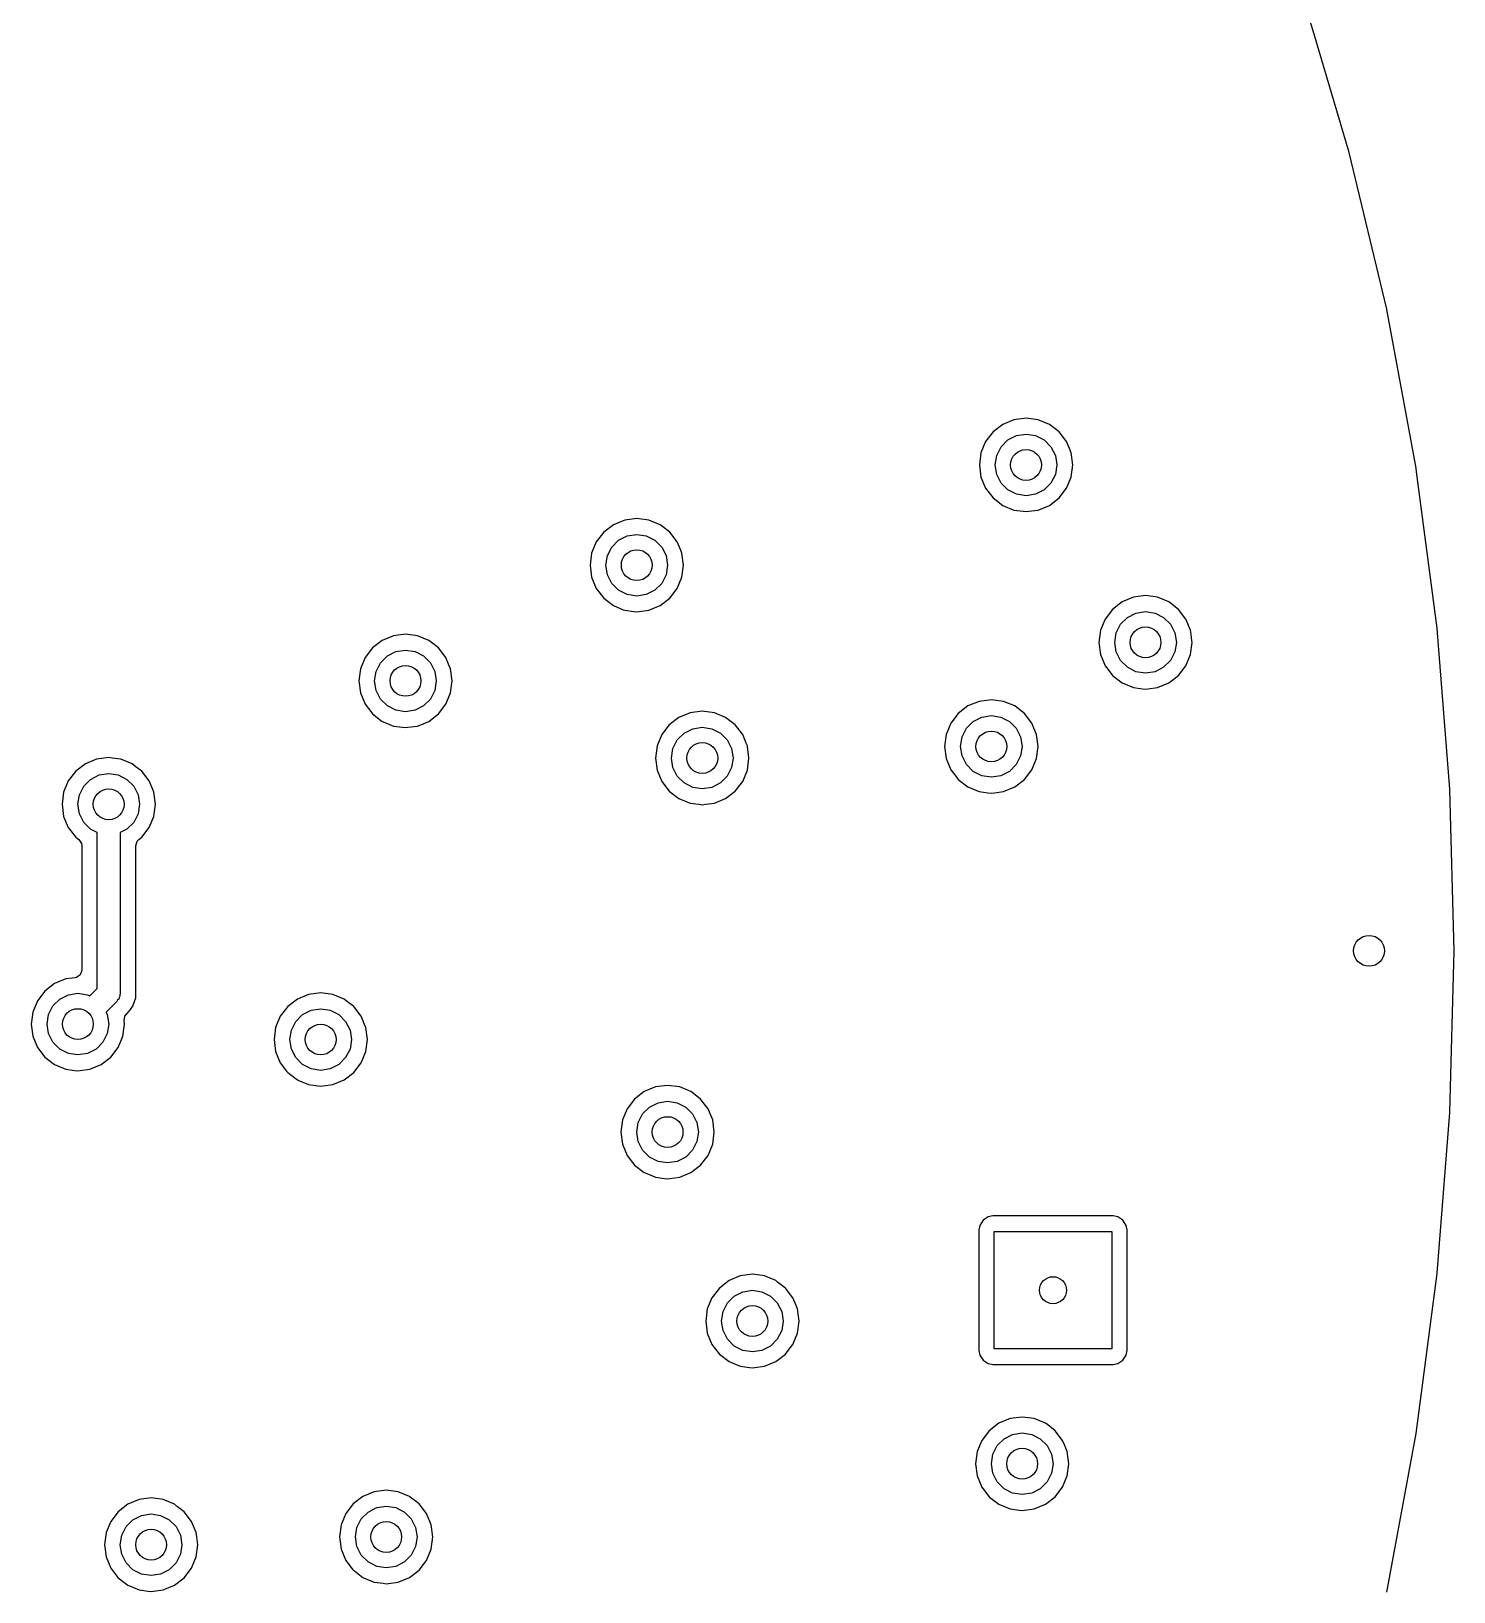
# Model space of a CAD drawing. Extents: x -1.57 to 1.57, y -1.57 to 1.57.
# Drawn here: x 0.848 to 1.575, y -0.327 to 0.469 of the extents above; entities that cross this region are included whole.
import ezdxf

# ---------------------------------------------------------------- set-up
doc = ezdxf.new("R2010")
doc.units = 0
doc.header["$MEASUREMENT"] = 0
doc.layers.add('BLACK', color=7, linetype='CONTINUOUS')

msp = doc.modelspace()

# ---------------------------------------------------------------- linework, layer by layer
at = {"layer": 'BLACK', "linetype": 'CONTINUOUS'}
for p, q in [((1.49772, 0.48659), (1.50305, 0.46862)), ((1.50305, 0.46862), (1.52111, 0.40763)), ((1.52111, 0.40763), (1.52113, 0.40753)), ((1.52113, 0.40753), (1.54036, 0.32747)), ((1.54036, 0.32747), (1.54038, 0.32737)), ((1.54038, 0.32737), (1.55179, 0.26578)), ((1.35013, 0.27107), (1.34438, 0.26868)), ((1.3563, 0.27188), (1.35013, 0.27107)), ((1.35013, 0.27107), (1.35013, 0.27107)), ((1.36247, 0.27107), (1.3563, 0.27188)), ((1.3563, 0.27188), (1.3563, 0.27188)), ((1.36822, 0.26868), (1.36247, 0.27107)), ((1.36247, 0.27107), (1.36247, 0.27107)), ((1.33944, 0.26489), (1.33565, 0.25995)), ((1.34438, 0.26868), (1.33944, 0.26489)), ((1.33944, 0.26489), (1.33944, 0.26489)), ((1.34438, 0.26868), (1.34438, 0.26868)), ((1.34704, 0.26077), (1.35143, 0.26301)), ((1.35143, 0.26301), (1.3563, 0.26378)), ((1.3563, 0.26378), (1.36117, 0.26301)), ((1.36117, 0.26301), (1.36556, 0.26077)), ((1.37316, 0.26489), (1.36822, 0.26868)), ((1.37695, 0.25995), (1.37316, 0.26489)), ((1.37316, 0.26489), (1.37316, 0.26489)), ((1.37316, 0.26489), (1.37316, 0.26489)), ((1.37316, 0.26489), (1.37316, 0.26489)), ((1.37316, 0.26489), (1.37316, 0.26489)), ((1.55179, 0.26578), (1.55504, 0.24824)), ((1.33565, 0.25995), (1.33327, 0.2542)), ((1.33565, 0.25995), (1.33565, 0.25995)), ((1.34132, 0.2529), (1.34356, 0.25729)), ((1.34356, 0.25729), (1.34704, 0.26077)), ((1.36556, 0.26077), (1.36904, 0.25729)), ((1.36904, 0.25729), (1.37128, 0.2529)), ((1.37842, 0.25642), (1.37695, 0.25995)), ((1.37695, 0.25995), (1.37695, 0.25995)), ((1.37933, 0.2542), (1.37842, 0.25642)), ((1.33327, 0.2542), (1.33245, 0.24803)), ((1.33245, 0.24803), (1.33245, 0.24803)), ((1.33245, 0.24803), (1.33327, 0.24186)), ((1.33327, 0.2542), (1.33327, 0.2542)), ((1.34055, 0.24803), (1.34132, 0.2529)), ((1.34132, 0.24316), (1.34055, 0.24803)), ((1.37128, 0.2529), (1.37205, 0.24803)), ((1.37205, 0.24803), (1.37128, 0.24316)), ((1.38014, 0.24803), (1.37933, 0.2542)), ((1.37933, 0.24186), (1.38014, 0.24803)), ((1.55504, 0.24824), (1.55538, 0.2464)), ((1.33327, 0.24186), (1.33327, 0.24186)), ((1.33327, 0.24186), (1.33565, 0.23611)), ((1.34356, 0.23877), (1.34132, 0.24316)), ((1.37128, 0.24316), (1.36904, 0.23877)), ((1.37695, 0.23611), (1.37933, 0.24186)), ((1.55538, 0.2464), (1.5554, 0.2463)), ((1.5554, 0.2463), (1.55564, 0.24446)), ((1.55564, 0.24446), (1.56615, 0.16466)), ((1.33565, 0.23611), (1.33565, 0.23611)), ((1.33565, 0.23611), (1.33748, 0.23372)), ((1.33748, 0.23372), (1.33944, 0.23117)), ((1.33944, 0.23117), (1.34438, 0.22738)), ((1.34704, 0.23529), (1.34356, 0.23877)), ((1.35143, 0.23305), (1.34704, 0.23529)), ((1.3563, 0.23228), (1.35143, 0.23305)), ((1.36117, 0.23305), (1.3563, 0.23228)), ((1.36556, 0.23529), (1.36117, 0.23305)), ((1.36904, 0.23877), (1.36556, 0.23529)), ((1.36822, 0.22738), (1.37316, 0.23117)), ((1.37316, 0.23117), (1.37695, 0.23611)), ((1.34438, 0.22738), (1.35013, 0.225)), ((1.35013, 0.225), (1.35476, 0.22439)), ((1.35476, 0.22439), (1.3563, 0.22419)), ((1.3563, 0.22419), (1.35753, 0.22435)), ((1.3563, 0.22419), (1.3563, 0.22419)), ((1.3563, 0.22419), (1.3563, 0.22419)), ((1.35753, 0.22435), (1.36247, 0.225)), ((1.36247, 0.225), (1.36822, 0.22738)), ((1.14556, 0.2175), (1.14062, 0.21371)), ((1.15131, 0.21988), (1.14556, 0.2175)), ((1.14556, 0.2175), (1.14556, 0.2175)), ((1.15748, 0.2207), (1.15131, 0.21988)), ((1.15131, 0.21988), (1.15131, 0.21988)), ((1.16365, 0.21988), (1.15748, 0.2207)), ((1.15748, 0.2207), (1.15748, 0.2207)), ((1.1694, 0.2175), (1.16365, 0.21988)), ((1.16365, 0.21988), (1.16365, 0.21988)), ((1.17081, 0.21642), (1.1694, 0.2175)), ((1.1694, 0.2175), (1.1694, 0.2175)), ((1.1694, 0.2175), (1.1694, 0.2175)), ((1.17434, 0.21371), (1.17081, 0.21642)), ((1.13683, 0.20877), (1.13445, 0.20302)), ((1.14062, 0.21371), (1.13683, 0.20877)), ((1.13683, 0.20877), (1.13683, 0.20877)), ((1.14062, 0.21371), (1.14062, 0.21371)), ((1.14474, 0.20611), (1.14822, 0.20959)), ((1.14822, 0.20959), (1.15261, 0.21183)), ((1.15261, 0.21183), (1.15748, 0.2126)), ((1.15748, 0.2126), (1.16235, 0.21183)), ((1.16235, 0.21183), (1.16674, 0.20959)), ((1.16674, 0.20959), (1.17022, 0.20611)), ((1.17813, 0.20877), (1.17434, 0.21371)), ((1.17434, 0.21371), (1.17434, 0.21371)), ((1.17434, 0.21371), (1.17434, 0.21371)), ((1.17434, 0.21371), (1.17434, 0.21371)), ((1.17434, 0.21371), (1.17434, 0.21371)), ((1.17976, 0.20484), (1.17813, 0.20877)), ((1.17813, 0.20877), (1.17813, 0.20877)), ((1.13445, 0.20302), (1.13363, 0.19685)), ((1.13445, 0.20302), (1.13445, 0.20302)), ((1.14173, 0.19685), (1.1425, 0.20172)), ((1.1425, 0.20172), (1.14474, 0.20611)), ((1.17022, 0.20611), (1.17246, 0.20172)), ((1.17246, 0.20172), (1.17323, 0.19685)), ((1.18051, 0.20302), (1.17976, 0.20484)), ((1.18133, 0.19685), (1.18051, 0.20302)), ((1.13363, 0.19685), (1.13363, 0.19685)), ((1.13363, 0.19685), (1.13445, 0.19068)), ((1.1425, 0.19198), (1.14173, 0.19685)), ((1.14474, 0.18759), (1.1425, 0.19198)), ((1.17246, 0.19198), (1.17022, 0.18759)), ((1.17323, 0.19685), (1.17246, 0.19198)), ((1.18051, 0.19068), (1.18133, 0.19685)), ((1.13445, 0.19068), (1.13445, 0.19068)), ((1.13445, 0.19068), (1.13683, 0.18493)), ((1.13683, 0.18493), (1.13683, 0.18493)), ((1.13683, 0.18493), (1.14062, 0.17999)), ((1.14822, 0.18411), (1.14474, 0.18759)), ((1.15261, 0.18187), (1.14822, 0.18411)), ((1.16674, 0.18411), (1.16235, 0.18187)), ((1.17022, 0.18759), (1.16674, 0.18411)), ((1.17434, 0.17999), (1.17813, 0.18493)), ((1.17813, 0.18493), (1.18051, 0.19068)), ((1.14062, 0.17999), (1.14062, 0.17999)), ((1.14062, 0.17999), (1.14556, 0.1762)), ((1.14556, 0.1762), (1.14556, 0.1762)), ((1.14556, 0.1762), (1.14556, 0.1762)), ((1.14556, 0.1762), (1.15055, 0.17413)), ((1.15748, 0.1811), (1.15261, 0.18187)), ((1.16235, 0.18187), (1.15748, 0.1811)), ((1.16365, 0.17382), (1.1694, 0.1762)), ((1.1694, 0.1762), (1.17434, 0.17999)), ((1.4054, 0.17811), (1.40046, 0.17432)), ((1.41115, 0.18049), (1.4054, 0.17811)), ((1.4054, 0.17811), (1.4054, 0.17811)), ((1.41732, 0.18131), (1.41115, 0.18049)), ((1.41115, 0.18049), (1.41115, 0.18049)), ((1.42349, 0.18049), (1.41732, 0.18131)), ((1.41732, 0.18131), (1.41732, 0.18131)), ((1.42925, 0.17811), (1.42349, 0.18049)), ((1.42349, 0.18049), (1.42349, 0.18049)), ((1.43418, 0.17432), (1.42925, 0.17811)), ((1.15055, 0.17413), (1.15131, 0.17382)), ((1.15131, 0.17382), (1.15594, 0.17321)), ((1.15594, 0.17321), (1.15748, 0.173)), ((1.15748, 0.173), (1.15871, 0.17317)), ((1.15748, 0.173), (1.15748, 0.173)), ((1.15748, 0.173), (1.15748, 0.173)), ((1.15871, 0.17317), (1.16365, 0.17382)), ((1.39667, 0.16938), (1.39429, 0.16363)), ((1.40046, 0.17432), (1.39667, 0.16938)), ((1.39667, 0.16938), (1.39667, 0.16938)), ((1.40046, 0.17432), (1.40046, 0.17432)), ((1.40458, 0.16672), (1.40807, 0.1702)), ((1.40807, 0.1702), (1.41246, 0.17244)), ((1.41246, 0.17244), (1.41732, 0.17321)), ((1.41732, 0.17321), (1.42219, 0.17244)), ((1.42219, 0.17244), (1.42658, 0.1702)), ((1.42658, 0.1702), (1.43006, 0.16672)), ((1.43797, 0.16938), (1.43418, 0.17432)), ((1.43418, 0.17432), (1.43418, 0.17432)), ((1.43418, 0.17432), (1.43418, 0.17432)), ((1.43418, 0.17432), (1.43418, 0.17432)), ((1.43418, 0.17432), (1.43418, 0.17432)), ((1.44036, 0.16363), (1.43797, 0.16938)), ((1.43797, 0.16938), (1.43797, 0.16938)), ((1.0332, 0.16083), (1.02745, 0.15845)), ((1.03937, 0.16164), (1.0332, 0.16083)), ((1.0332, 0.16083), (1.0332, 0.16083)), ((1.04554, 0.16083), (1.03937, 0.16164)), ((1.03937, 0.16164), (1.03937, 0.16164)), ((1.05129, 0.15845), (1.04554, 0.16083)), ((1.04554, 0.16083), (1.04554, 0.16083)), ((1.39429, 0.16363), (1.39348, 0.15746)), ((1.39429, 0.16363), (1.39429, 0.16363)), ((1.40157, 0.15746), (1.40235, 0.16233)), ((1.40235, 0.16233), (1.40458, 0.16672)), ((1.43006, 0.16672), (1.4323, 0.16233)), ((1.4323, 0.16233), (1.43307, 0.15746)), ((1.44062, 0.16164), (1.44036, 0.16363)), ((1.44036, 0.16363), (1.44036, 0.16363)), ((1.44105, 0.15832), (1.44062, 0.16164)), ((1.56615, 0.16466), (1.56616, 0.16456)), ((1.56616, 0.16456), (1.57262, 0.08247)), ((1.02251, 0.15466), (1.01872, 0.14972)), ((1.02745, 0.15845), (1.02251, 0.15466)), ((1.02251, 0.15466), (1.02251, 0.15466)), ((1.02745, 0.15845), (1.02745, 0.15845)), ((1.03011, 0.15054), (1.0345, 0.15277)), ((1.0345, 0.15277), (1.03937, 0.15354)), ((1.03937, 0.15354), (1.04424, 0.15277)), ((1.04424, 0.15277), (1.04863, 0.15054)), ((1.05258, 0.15746), (1.05129, 0.15845)), ((1.05129, 0.15845), (1.05129, 0.15845)), ((1.05129, 0.15845), (1.05129, 0.15845)), ((1.05623, 0.15466), (1.05258, 0.15746)), ((1.05258, 0.15746), (1.05258, 0.15746)), ((1.06002, 0.14972), (1.05623, 0.15466)), ((1.05623, 0.15466), (1.05623, 0.15466)), ((1.05623, 0.15466), (1.05623, 0.15466)), ((1.05623, 0.15466), (1.05623, 0.15466)), ((1.05623, 0.15466), (1.05623, 0.15466)), ((1.39348, 0.15746), (1.39348, 0.15746)), ((1.39348, 0.15746), (1.39429, 0.15129)), ((1.40235, 0.15259), (1.40157, 0.15746)), ((1.40458, 0.1482), (1.40235, 0.15259)), ((1.4323, 0.15259), (1.43006, 0.1482)), ((1.43307, 0.15746), (1.4323, 0.15259)), ((1.44036, 0.15129), (1.44117, 0.15746)), ((1.44117, 0.15746), (1.44105, 0.15832)), ((1.01634, 0.14397), (1.01552, 0.1378)), ((1.01872, 0.14972), (1.01634, 0.14397)), ((1.01634, 0.14397), (1.01634, 0.14397)), ((1.01872, 0.14972), (1.01872, 0.14972)), ((1.02439, 0.14266), (1.02663, 0.14705)), ((1.02663, 0.14705), (1.03011, 0.15054)), ((1.04863, 0.15054), (1.05211, 0.14705)), ((1.05211, 0.14705), (1.05435, 0.14266)), ((1.06175, 0.14554), (1.06002, 0.14972)), ((1.06002, 0.14972), (1.06002, 0.14972)), ((1.0624, 0.14397), (1.06175, 0.14554)), ((1.06322, 0.1378), (1.0624, 0.14397)), ((1.39429, 0.15129), (1.39429, 0.15129)), ((1.39429, 0.15129), (1.39667, 0.14554)), ((1.39667, 0.14554), (1.39667, 0.14554)), ((1.39667, 0.14554), (1.39803, 0.14376)), ((1.39803, 0.14376), (1.40046, 0.1406)), ((1.40807, 0.14472), (1.40458, 0.1482)), ((1.41246, 0.14248), (1.40807, 0.14472)), ((1.42658, 0.14472), (1.42219, 0.14248)), ((1.43006, 0.1482), (1.42658, 0.14472)), ((1.43418, 0.1406), (1.43797, 0.14554)), ((1.43797, 0.14554), (1.44036, 0.15129)), ((1.01552, 0.1378), (1.01552, 0.1378)), ((1.01552, 0.1378), (1.01634, 0.13162)), ((1.02362, 0.1378), (1.02439, 0.14266)), ((1.02439, 0.13293), (1.02362, 0.1378)), ((1.05435, 0.14266), (1.05512, 0.1378)), ((1.05512, 0.1378), (1.05435, 0.13293)), ((1.0624, 0.13162), (1.06322, 0.1378)), ((1.40046, 0.1406), (1.4054, 0.13681)), ((1.4054, 0.13681), (1.4054, 0.13681)), ((1.4054, 0.13681), (1.4054, 0.13681)), ((1.4054, 0.13681), (1.40919, 0.13524)), ((1.41732, 0.14171), (1.41246, 0.14248)), ((1.42219, 0.14248), (1.41732, 0.14171)), ((1.42349, 0.13443), (1.42925, 0.13681)), ((1.42925, 0.13681), (1.43418, 0.1406)), ((1.01634, 0.13162), (1.01634, 0.13162)), ((1.01634, 0.13162), (1.01872, 0.12587)), ((1.02663, 0.12854), (1.02439, 0.13293)), ((1.03011, 0.12505), (1.02663, 0.12854)), ((1.05211, 0.12854), (1.04863, 0.12505)), ((1.05435, 0.13293), (1.05211, 0.12854)), ((1.06002, 0.12587), (1.0624, 0.13162)), ((1.33858, 0.12818), (1.33241, 0.12736)), ((1.34475, 0.12736), (1.33858, 0.12818)), ((1.33858, 0.12818), (1.33858, 0.12818)), ((1.40919, 0.13524), (1.41115, 0.13443)), ((1.41115, 0.13443), (1.41578, 0.13382)), ((1.41578, 0.13382), (1.41732, 0.13362)), ((1.41732, 0.13362), (1.41856, 0.13378)), ((1.41732, 0.13362), (1.41732, 0.13362)), ((1.41732, 0.13362), (1.41732, 0.13362)), ((1.41856, 0.13378), (1.42349, 0.13443)), ((1.01872, 0.12587), (1.01872, 0.12587)), ((1.01872, 0.12587), (1.02211, 0.12146)), ((1.02211, 0.12146), (1.02251, 0.12093)), ((1.02251, 0.12093), (1.02745, 0.11714)), ((1.0345, 0.12282), (1.03011, 0.12505)), ((1.03937, 0.12205), (1.0345, 0.12282)), ((1.04424, 0.12282), (1.03937, 0.12205)), ((1.04863, 0.12505), (1.04424, 0.12282)), ((1.05129, 0.11714), (1.05623, 0.12093)), ((1.05623, 0.12093), (1.06002, 0.12587)), ((1.18477, 0.12146), (1.17902, 0.11908)), ((1.19094, 0.12227), (1.18477, 0.12146)), ((1.18477, 0.12146), (1.18477, 0.12146)), ((1.19712, 0.12146), (1.19094, 0.12227)), ((1.19094, 0.12227), (1.19094, 0.12227)), ((1.20287, 0.11908), (1.19712, 0.12146)), ((1.19712, 0.12146), (1.19712, 0.12146)), ((1.32172, 0.12119), (1.31793, 0.11625)), ((1.32666, 0.12498), (1.32172, 0.12119)), ((1.32172, 0.12119), (1.32172, 0.12119)), ((1.33241, 0.12736), (1.32666, 0.12498)), ((1.32666, 0.12498), (1.32666, 0.12498)), ((1.33241, 0.12736), (1.33241, 0.12736)), ((1.33372, 0.11931), (1.33858, 0.12008)), ((1.33858, 0.12008), (1.34345, 0.11931)), ((1.35051, 0.12498), (1.34475, 0.12736)), ((1.34475, 0.12736), (1.34475, 0.12736)), ((1.35162, 0.12413), (1.35051, 0.12498)), ((1.35051, 0.12498), (1.35051, 0.12498)), ((1.35051, 0.12498), (1.35051, 0.12498)), ((1.35544, 0.12119), (1.35162, 0.12413)), ((1.35923, 0.11625), (1.35544, 0.12119)), ((1.35544, 0.12119), (1.35544, 0.12119)), ((1.35544, 0.12119), (1.35544, 0.12119)), ((1.35544, 0.12119), (1.35544, 0.12119)), ((1.35544, 0.12119), (1.35544, 0.12119)), ((1.02745, 0.11714), (1.02745, 0.11714)), ((1.02745, 0.11714), (1.02745, 0.11714)), ((1.02745, 0.11714), (1.0296, 0.11625)), ((1.0296, 0.11625), (1.0332, 0.11476)), ((1.0332, 0.11476), (1.03783, 0.11415)), ((1.03783, 0.11415), (1.03937, 0.11395)), ((1.03937, 0.11395), (1.0406, 0.11411)), ((1.03937, 0.11395), (1.03937, 0.11395)), ((1.03937, 0.11395), (1.03937, 0.11395)), ((1.0406, 0.11411), (1.04554, 0.11476)), ((1.04554, 0.11476), (1.05129, 0.11714)), ((1.17408, 0.11529), (1.17029, 0.11035)), ((1.17902, 0.11908), (1.17408, 0.11529)), ((1.17408, 0.11529), (1.17408, 0.11529)), ((1.17902, 0.11908), (1.17902, 0.11908)), ((1.18169, 0.11117), (1.18608, 0.1134)), ((1.18608, 0.1134), (1.19094, 0.11417)), ((1.19094, 0.11417), (1.19581, 0.1134)), ((1.19581, 0.1134), (1.2002, 0.11117)), ((1.205, 0.11744), (1.20287, 0.11908)), ((1.20287, 0.11908), (1.20287, 0.11908)), ((1.20287, 0.11908), (1.20287, 0.11908)), ((1.20781, 0.11529), (1.205, 0.11744)), ((1.2116, 0.11035), (1.20781, 0.11529)), ((1.20781, 0.11529), (1.20781, 0.11529)), ((1.20781, 0.11529), (1.20781, 0.11529)), ((1.20781, 0.11529), (1.20781, 0.11529)), ((1.20781, 0.11529), (1.20781, 0.11529)), ((1.31793, 0.11625), (1.31555, 0.1105)), ((1.31793, 0.11625), (1.31793, 0.11625)), ((1.32361, 0.1092), (1.32584, 0.11359)), ((1.32584, 0.11359), (1.32933, 0.11707)), ((1.32933, 0.11707), (1.33372, 0.11931)), ((1.34345, 0.11931), (1.34784, 0.11707)), ((1.34784, 0.11707), (1.35132, 0.11359)), ((1.35132, 0.11359), (1.35356, 0.1092)), ((1.3603, 0.11369), (1.35923, 0.11625)), ((1.35923, 0.11625), (1.35923, 0.11625)), ((1.36162, 0.1105), (1.3603, 0.11369)), ((1.16791, 0.1046), (1.1671, 0.09843)), ((1.17029, 0.11035), (1.16791, 0.1046)), ((1.16791, 0.1046), (1.16791, 0.1046)), ((1.17029, 0.11035), (1.17029, 0.11035)), ((1.17597, 0.10329), (1.1782, 0.10768)), ((1.1782, 0.10768), (1.18169, 0.11117)), ((1.2002, 0.11117), (1.20369, 0.10768)), ((1.20369, 0.10768), (1.20592, 0.10329)), ((1.21338, 0.10603), (1.2116, 0.11035)), ((1.2116, 0.11035), (1.2116, 0.11035)), ((1.21398, 0.1046), (1.21338, 0.10603)), ((1.21401, 0.10433), (1.21398, 0.1046)), ((1.21479, 0.09843), (1.21401, 0.10433)), ((1.31555, 0.1105), (1.31474, 0.10433)), ((1.31474, 0.10433), (1.31474, 0.10433)), ((1.31474, 0.10433), (1.31555, 0.09816)), ((1.31555, 0.1105), (1.31555, 0.1105)), ((1.32283, 0.10433), (1.32361, 0.1092)), ((1.32361, 0.09946), (1.32283, 0.10433)), ((1.35356, 0.1092), (1.35433, 0.10433)), ((1.35433, 0.10433), (1.35356, 0.09946)), ((1.36243, 0.10433), (1.36162, 0.1105)), ((1.36162, 0.09816), (1.36243, 0.10433)), ((0.88162, 0.09784), (0.87587, 0.09545)), ((0.8878, 0.09865), (0.88162, 0.09784)), ((0.88162, 0.09784), (0.88162, 0.09784)), ((0.8895, 0.09843), (0.8878, 0.09865)), ((0.8878, 0.09865), (0.8878, 0.09865)), ((0.89397, 0.09784), (0.8895, 0.09843)), ((0.89972, 0.09545), (0.89397, 0.09784)), ((0.89397, 0.09784), (0.89397, 0.09784)), ((1.1671, 0.09843), (1.1671, 0.09843)), ((1.1671, 0.09843), (1.16791, 0.09225)), ((1.1752, 0.09843), (1.17597, 0.10329)), ((1.17597, 0.09356), (1.1752, 0.09843)), ((1.20592, 0.10329), (1.20669, 0.09843)), ((1.20669, 0.09843), (1.20592, 0.09356)), ((1.21398, 0.09225), (1.21479, 0.09843)), ((1.31555, 0.09816), (1.31555, 0.09816)), ((1.31555, 0.09816), (1.31793, 0.09241)), ((1.32584, 0.09507), (1.32361, 0.09946)), ((1.35356, 0.09946), (1.35132, 0.09507)), ((1.35923, 0.09241), (1.36162, 0.09816)), ((0.87093, 0.09166), (0.86714, 0.08673)), ((0.87587, 0.09545), (0.87093, 0.09166)), ((0.87093, 0.09166), (0.87093, 0.09166)), ((0.87587, 0.09545), (0.87587, 0.09545)), ((0.87854, 0.08754), (0.88293, 0.08978)), ((0.88293, 0.08978), (0.8878, 0.09055)), ((0.8878, 0.09055), (0.89266, 0.08978)), ((0.89266, 0.08978), (0.89705, 0.08754)), ((0.90185, 0.09381), (0.89972, 0.09545)), ((0.89972, 0.09545), (0.89972, 0.09545)), ((0.89972, 0.09545), (0.89972, 0.09545)), ((0.90466, 0.09166), (0.90185, 0.09381)), ((0.90845, 0.08673), (0.90466, 0.09166)), ((0.90466, 0.09166), (0.90466, 0.09166)), ((0.90466, 0.09166), (0.90466, 0.09166)), ((0.90466, 0.09166), (0.90466, 0.09166)), ((0.90466, 0.09166), (0.90466, 0.09166)), ((1.16791, 0.09225), (1.16791, 0.09225)), ((1.16791, 0.09225), (1.17029, 0.0865)), ((1.1782, 0.08917), (1.17597, 0.09356)), ((1.18169, 0.08568), (1.1782, 0.08917)), ((1.20369, 0.08917), (1.2002, 0.08568)), ((1.20592, 0.09356), (1.20369, 0.08917)), ((1.2116, 0.0865), (1.21398, 0.09225)), ((1.31793, 0.09241), (1.31793, 0.09241)), ((1.31793, 0.09241), (1.32041, 0.08917)), ((1.32041, 0.08917), (1.32172, 0.08747)), ((1.32933, 0.09159), (1.32584, 0.09507)), ((1.33372, 0.08935), (1.32933, 0.09159)), ((1.33858, 0.08858), (1.33372, 0.08935)), ((1.34345, 0.08935), (1.33858, 0.08858)), ((1.34784, 0.09159), (1.34345, 0.08935)), ((1.35132, 0.09507), (1.34784, 0.09159)), ((1.35544, 0.08747), (1.35923, 0.09241)), ((0.86476, 0.08097), (0.86395, 0.0748)), ((0.86714, 0.08673), (0.86476, 0.08098)), ((0.86476, 0.08098), (0.86476, 0.08097)), ((0.86714, 0.08673), (0.86714, 0.08673)), ((0.87205, 0.0748), (0.87282, 0.07967)), ((0.87282, 0.07967), (0.87506, 0.08406)), ((0.87506, 0.08406), (0.87854, 0.08754)), ((0.89705, 0.08754), (0.90054, 0.08406)), ((0.90054, 0.08406), (0.90277, 0.07967)), ((0.90277, 0.07967), (0.90354, 0.0748)), ((0.91025, 0.08237), (0.90845, 0.08673)), ((0.90845, 0.08673), (0.90845, 0.08673)), ((0.91083, 0.08097), (0.91025, 0.08237)), ((0.91164, 0.0748), (0.91083, 0.08097)), ((1.17029, 0.0865), (1.17029, 0.0865)), ((1.17029, 0.0865), (1.17408, 0.08156)), ((1.17408, 0.08156), (1.17408, 0.08156)), ((1.17408, 0.08156), (1.17902, 0.07777)), ((1.18608, 0.08345), (1.18169, 0.08568)), ((1.19094, 0.08268), (1.18608, 0.08345)), ((1.19581, 0.08345), (1.19094, 0.08268)), ((1.2002, 0.08568), (1.19581, 0.08345)), ((1.20287, 0.07777), (1.20781, 0.08156)), ((1.20781, 0.08156), (1.2116, 0.0865)), ((1.32172, 0.08747), (1.32666, 0.08368)), ((1.32666, 0.08368), (1.32666, 0.08368)), ((1.32666, 0.08368), (1.32666, 0.08368)), ((1.32666, 0.08368), (1.33177, 0.08156)), ((1.33177, 0.08156), (1.33241, 0.0813)), ((1.33241, 0.0813), (1.33673, 0.08073)), ((1.33673, 0.08073), (1.33858, 0.08049)), ((1.33858, 0.08049), (1.34013, 0.08069)), ((1.33858, 0.08049), (1.33858, 0.08049)), ((1.33858, 0.08049), (1.33858, 0.08049)), ((1.34013, 0.08069), (1.34475, 0.0813)), ((1.34475, 0.0813), (1.35051, 0.08368)), ((1.35051, 0.08368), (1.35544, 0.08747)), ((1.57262, 0.08247), (1.57263, 0.08237)), ((1.57263, 0.08237), (1.57478, 0.00005)), ((0.86395, 0.0748), (0.86395, 0.0748)), ((0.86395, 0.0748), (0.86476, 0.06863)), ((0.87282, 0.06994), (0.87205, 0.0748)), ((0.90354, 0.0748), (0.90277, 0.06994)), ((0.91083, 0.06863), (0.91164, 0.0748)), ((1.17902, 0.07777), (1.18477, 0.07539)), ((1.18477, 0.07539), (1.18925, 0.0748)), ((1.18925, 0.0748), (1.19094, 0.07458)), ((1.19094, 0.07458), (1.19264, 0.0748)), ((1.19094, 0.07458), (1.19094, 0.07458)), ((1.19094, 0.07458), (1.19094, 0.07458)), ((1.19264, 0.0748), (1.19712, 0.07539)), ((1.19712, 0.07539), (1.20287, 0.07777)), ((0.86476, 0.06863), (0.86476, 0.06863)), ((0.86476, 0.06863), (0.86714, 0.06288)), ((0.87506, 0.06555), (0.87282, 0.06994)), ((0.87854, 0.06206), (0.87506, 0.06555)), ((0.90054, 0.06555), (0.89705, 0.06206)), ((0.90277, 0.06994), (0.90054, 0.06555)), ((0.90845, 0.06288), (0.91083, 0.06863)), ((0.86714, 0.06288), (0.86714, 0.06288)), ((0.86714, 0.06288), (0.86714, 0.06288)), ((0.86714, 0.06288), (0.87093, 0.05794)), ((0.87093, 0.05794), (0.87093, 0.05794)), ((0.87093, 0.05794), (0.87247, 0.05676)), ((0.87247, 0.05676), (0.87384, 0.05478)), ((0.88189, 0.06036), (0.87854, 0.06206)), ((0.88189, -0.01921), (0.88189, 0.06036)), ((0.89705, 0.06206), (0.8937, 0.06036)), ((0.8937, 0.06036), (0.8937, -0.02165)), ((0.90159, 0.05367), (0.90234, 0.05596)), ((0.90234, 0.05596), (0.90312, 0.05676)), ((0.90312, 0.05676), (0.90466, 0.05794)), ((0.90466, 0.05794), (0.90845, 0.06288)), ((0.87384, 0.05478), (0.874, 0.05367)), ((0.874, 0.05367), (0.874, -0.00988)), ((0.90159, -0.02133), (0.90159, 0.05367)), ((1.57478, 0.00005), (1.57478, -0.00005)), ((1.57478, -0.00005), (1.57263, -0.08237)), ((0.86587, -0.01437), (0.86012, -0.01675)), ((0.86588, -0.01437), (0.86587, -0.01437)), ((0.87061, -0.01375), (0.86588, -0.01437)), ((0.8713, -0.01359), (0.87061, -0.01375)), ((0.87325, -0.01217), (0.8713, -0.01359)), ((0.874, -0.00988), (0.87325, -0.01217)), ((0.85519, -0.02054), (0.8514, -0.02548)), ((0.86012, -0.01675), (0.85519, -0.02054)), ((0.85519, -0.02054), (0.85519, -0.02054)), ((0.86012, -0.01675), (0.86012, -0.01675)), ((0.86279, -0.02466), (0.86718, -0.02242)), ((0.86718, -0.02242), (0.87205, -0.02165)), ((0.87205, -0.02165), (0.87691, -0.02242)), ((0.87691, -0.02242), (0.87808, -0.02302)), ((0.87808, -0.02302), (0.88189, -0.01921)), ((0.89311, -0.02386), (0.89291, -0.02461)), ((0.8935, -0.02318), (0.89311, -0.02386)), ((0.8937, -0.02165), (0.8935, -0.0224)), ((0.8935, -0.0224), (0.8935, -0.02318)), ((0.9016, -0.02141), (0.90159, -0.02133)), ((0.90159, -0.02396), (0.90164, -0.02367)), ((0.90168, -0.02338), (0.9016, -0.02141)), ((0.90164, -0.02367), (0.90168, -0.02338)), ((0.90168, -0.02338), (0.90168, -0.02338)), ((0.98989, -0.02224), (0.98414, -0.02462)), ((0.99606, -0.02143), (0.98989, -0.02224)), ((0.98989, -0.02224), (0.98989, -0.02224)), ((1.00223, -0.02224), (0.99606, -0.02143)), ((0.99606, -0.02143), (0.99606, -0.02143)), ((1.00799, -0.02462), (1.00223, -0.02224)), ((1.00223, -0.02224), (1.00223, -0.02224)), ((0.84901, -0.03123), (0.8482, -0.0374)), ((0.8514, -0.02548), (0.84901, -0.03123)), ((0.84901, -0.03123), (0.84901, -0.03123)), ((0.8514, -0.02548), (0.8514, -0.02548)), ((0.85707, -0.03254), (0.85931, -0.02815)), ((0.85931, -0.02815), (0.86279, -0.02466)), ((0.89197, -0.02583), (0.88643, -0.03137)), ((0.88643, -0.03137), (0.88702, -0.03254)), ((0.89236, -0.02516), (0.89197, -0.02583)), ((0.89291, -0.02461), (0.89236, -0.02516)), ((0.89727, -0.03195), (0.89808, -0.0309)), ((0.89808, -0.0309), (0.89824, -0.03072)), ((0.89824, -0.03072), (0.89836, -0.0306)), ((0.89836, -0.0306), (0.89884, -0.02994)), ((0.89884, -0.02994), (0.89888, -0.02987)), ((0.89888, -0.02987), (0.89956, -0.029)), ((0.89956, -0.029), (0.9001, -0.02831)), ((0.9001, -0.02831), (0.90024, -0.02806)), ((0.9001, -0.02831), (0.9001, -0.02831)), ((0.90024, -0.02806), (0.90036, -0.0278)), ((0.90036, -0.0278), (0.90093, -0.0259)), ((0.90093, -0.0259), (0.90095, -0.02583)), ((0.90095, -0.02583), (0.90159, -0.02396)), ((0.90159, -0.02396), (0.90159, -0.02396)), ((0.9792, -0.02841), (0.97541, -0.03335)), ((0.98414, -0.02462), (0.9792, -0.02841)), ((0.9792, -0.02841), (0.9792, -0.02841)), ((0.98414, -0.02462), (0.98414, -0.02462)), ((0.98681, -0.03254), (0.9912, -0.0303)), ((0.9912, -0.0303), (0.99606, -0.02953)), ((0.99606, -0.02953), (1.00093, -0.0303)), ((1.00093, -0.0303), (1.00532, -0.03254)), ((1.0091, -0.02548), (1.00799, -0.02462)), ((1.00799, -0.02462), (1.00799, -0.02462)), ((1.00799, -0.02462), (1.00799, -0.02462)), ((1.01292, -0.02841), (1.0091, -0.02548)), ((1.01671, -0.03335), (1.01292, -0.02841)), ((1.01292, -0.02841), (1.01292, -0.02841)), ((1.01292, -0.02841), (1.01292, -0.02841)), ((1.01292, -0.02841), (1.01292, -0.02841)), ((1.01292, -0.02841), (1.01292, -0.02841)), ((0.8482, -0.0374), (0.8482, -0.0374)), ((0.8482, -0.0374), (0.84901, -0.04357)), ((0.8563, -0.0374), (0.85707, -0.03254)), ((0.85707, -0.04227), (0.8563, -0.0374)), ((0.88702, -0.03254), (0.8878, -0.0374)), ((0.8878, -0.0374), (0.88702, -0.04227)), ((0.89508, -0.04357), (0.89589, -0.0374)), ((0.89566, -0.03564), (0.8961, -0.03327)), ((0.89589, -0.0374), (0.89566, -0.03564)), ((0.8961, -0.03327), (0.89707, -0.03221)), ((0.89703, -0.03217), (0.89727, -0.03195)), ((0.89707, -0.03221), (0.89703, -0.03217)), ((0.89727, -0.03195), (0.89727, -0.03195)), ((0.97303, -0.0391), (0.97222, -0.04528)), ((0.97541, -0.03335), (0.97303, -0.0391)), ((0.97303, -0.0391), (0.97303, -0.0391)), ((0.97541, -0.03335), (0.97541, -0.03335)), ((0.98109, -0.04041), (0.98332, -0.03602)), ((0.98332, -0.03602), (0.98681, -0.03254)), ((1.00532, -0.03254), (1.0088, -0.03602)), ((1.0088, -0.03602), (1.01104, -0.04041)), ((1.0185, -0.03767), (1.01671, -0.03335)), ((1.01671, -0.03335), (1.01671, -0.03335)), ((1.0191, -0.0391), (1.0185, -0.03767)), ((1.01991, -0.04528), (1.0191, -0.0391)), ((0.84901, -0.04357), (0.84901, -0.04357)), ((0.84901, -0.04357), (0.8514, -0.04932)), ((0.85931, -0.04666), (0.85707, -0.04227)), ((0.86279, -0.05014), (0.85931, -0.04666)), ((0.88479, -0.04666), (0.8813, -0.05014)), ((0.88702, -0.04227), (0.88479, -0.04666)), ((0.8927, -0.04932), (0.89438, -0.04528)), ((0.89438, -0.04528), (0.89508, -0.04357)), ((0.97222, -0.04528), (0.97222, -0.04528)), ((0.97222, -0.04528), (0.97303, -0.05145)), ((0.98032, -0.04528), (0.98109, -0.04041)), ((0.98109, -0.05014), (0.98032, -0.04528)), ((1.01104, -0.04041), (1.01181, -0.04528)), ((1.01181, -0.04528), (1.01104, -0.05014)), ((1.0191, -0.05145), (1.01991, -0.04528)), ((0.8514, -0.04932), (0.8514, -0.04932)), ((0.8514, -0.04932), (0.85519, -0.05426)), ((0.85519, -0.05426), (0.85519, -0.05426)), ((0.85519, -0.05426), (0.86012, -0.05805)), ((0.86718, -0.05238), (0.86279, -0.05014)), ((0.87205, -0.05315), (0.86718, -0.05238)), ((0.87691, -0.05238), (0.87205, -0.05315)), ((0.8813, -0.05014), (0.87691, -0.05238)), ((0.88397, -0.05805), (0.88891, -0.05426)), ((0.88891, -0.05426), (0.8927, -0.04932)), ((0.97303, -0.05145), (0.97303, -0.05145)), ((0.97303, -0.05145), (0.97541, -0.0572)), ((0.98332, -0.05453), (0.98109, -0.05014)), ((0.98681, -0.05802), (0.98332, -0.05453)), ((1.0088, -0.05453), (1.00532, -0.05802)), ((1.01104, -0.05014), (1.0088, -0.05453)), ((1.01671, -0.0572), (1.0191, -0.05145)), ((0.86012, -0.05805), (0.86588, -0.06043)), ((0.86588, -0.06043), (0.8705, -0.06104)), ((0.8705, -0.06104), (0.87205, -0.06125)), ((0.87205, -0.06125), (0.87328, -0.06108)), ((0.87205, -0.06125), (0.87205, -0.06125)), ((0.87205, -0.06125), (0.87205, -0.06125)), ((0.87328, -0.06108), (0.87822, -0.06043)), ((0.87822, -0.06043), (0.88397, -0.05805)), ((0.97541, -0.0572), (0.97541, -0.0572)), ((0.97541, -0.0572), (0.97864, -0.06141)), ((0.97864, -0.06141), (0.9792, -0.06214)), ((0.9792, -0.06214), (0.98414, -0.06593)), ((0.9912, -0.06025), (0.98681, -0.05802)), ((0.99606, -0.06102), (0.9912, -0.06025)), ((1.00093, -0.06025), (0.99606, -0.06102)), ((1.00532, -0.05802), (1.00093, -0.06025)), ((1.00799, -0.06593), (1.01292, -0.06214)), ((1.01292, -0.06214), (1.01671, -0.0572)), ((0.98414, -0.06593), (0.98414, -0.06593)), ((0.98414, -0.06593), (0.98414, -0.06593)), ((0.98414, -0.06593), (0.98515, -0.06634)), ((0.98515, -0.06634), (0.98989, -0.06831)), ((0.98989, -0.06831), (0.99452, -0.06892)), ((0.99452, -0.06892), (0.99606, -0.06912)), ((0.99606, -0.06912), (0.9973, -0.06896)), ((0.99606, -0.06912), (0.99606, -0.06912)), ((0.99606, -0.06912), (0.99606, -0.06912)), ((0.9973, -0.06896), (1.00223, -0.06831)), ((1.00223, -0.06831), (1.00799, -0.06593)), ((1.16706, -0.06949), (1.16131, -0.07187)), ((1.17323, -0.06867), (1.16706, -0.06949)), ((1.16706, -0.06949), (1.16706, -0.06949)), ((1.1794, -0.06949), (1.17323, -0.06867)), ((1.17323, -0.06867), (1.17323, -0.06867)), ((1.18515, -0.07187), (1.1794, -0.06949)), ((1.1794, -0.06949), (1.1794, -0.06949)), ((1.15637, -0.07566), (1.15258, -0.0806)), ((1.16131, -0.07187), (1.15637, -0.07566)), ((1.15637, -0.07566), (1.15637, -0.07566)), ((1.16131, -0.07187), (1.16131, -0.07187)), ((1.16397, -0.07978), (1.16836, -0.07754)), ((1.16836, -0.07754), (1.17323, -0.07677)), ((1.17323, -0.07677), (1.17809, -0.07754)), ((1.17809, -0.07754), (1.18248, -0.07978)), ((1.18645, -0.07287), (1.18515, -0.07187)), ((1.18515, -0.07187), (1.18515, -0.07187)), ((1.18515, -0.07187), (1.18515, -0.07187)), ((1.19009, -0.07566), (1.18645, -0.07287)), ((1.19388, -0.0806), (1.19009, -0.07566)), ((1.19009, -0.07566), (1.19009, -0.07566)), ((1.19009, -0.07566), (1.19009, -0.07566)), ((1.19009, -0.07566), (1.19009, -0.07566)), ((1.19009, -0.07566), (1.19009, -0.07566)), ((1.1502, -0.08635), (1.14938, -0.09252)), ((1.15258, -0.0806), (1.1502, -0.08635)), ((1.1502, -0.08635), (1.1502, -0.08635)), ((1.15258, -0.0806), (1.15258, -0.0806)), ((1.15825, -0.08765), (1.16049, -0.08326)), ((1.16049, -0.08326), (1.16397, -0.07978)), ((1.18248, -0.07978), (1.18597, -0.08326)), ((1.18597, -0.08326), (1.18821, -0.08765)), ((1.19463, -0.08242), (1.19388, -0.0806)), ((1.19388, -0.0806), (1.19388, -0.0806)), ((1.19626, -0.08635), (1.19463, -0.08242)), ((1.19707, -0.09252), (1.19626, -0.08635)), ((1.57262, -0.08247), (1.56616, -0.16456)), ((1.57263, -0.08237), (1.57262, -0.08247)), ((1.14938, -0.09252), (1.14938, -0.09252)), ((1.14938, -0.09252), (1.1502, -0.09869)), ((1.15748, -0.09252), (1.15825, -0.08765)), ((1.15825, -0.09739), (1.15748, -0.09252)), ((1.18821, -0.08765), (1.18898, -0.09252)), ((1.18898, -0.09252), (1.18821, -0.09739)), ((1.19626, -0.09869), (1.19707, -0.09252)), ((1.1502, -0.09869), (1.1502, -0.09869)), ((1.1502, -0.09869), (1.15258, -0.10444)), ((1.16049, -0.10178), (1.15825, -0.09739)), ((1.16397, -0.10526), (1.16049, -0.10178)), ((1.18597, -0.10178), (1.18248, -0.10526)), ((1.18821, -0.09739), (1.18597, -0.10178)), ((1.19388, -0.10444), (1.19626, -0.09869)), ((1.15258, -0.10444), (1.15258, -0.10444)), ((1.15258, -0.10444), (1.15637, -0.10938)), ((1.15637, -0.10938), (1.15637, -0.10938)), ((1.15637, -0.10938), (1.16131, -0.11317)), ((1.16836, -0.1075), (1.16397, -0.10526)), ((1.17323, -0.10827), (1.16836, -0.1075)), ((1.17809, -0.1075), (1.17323, -0.10827)), ((1.18248, -0.10526), (1.17809, -0.1075)), ((1.18515, -0.11317), (1.19009, -0.10938)), ((1.19009, -0.10938), (1.19388, -0.10444)), ((1.16131, -0.11317), (1.16131, -0.11317)), ((1.16131, -0.11317), (1.16131, -0.11317)), ((1.16131, -0.11317), (1.16345, -0.11406)), ((1.16345, -0.11406), (1.16706, -0.11555)), ((1.16706, -0.11555), (1.17169, -0.11616)), ((1.17169, -0.11616), (1.17323, -0.11636)), ((1.17323, -0.11636), (1.17446, -0.1162)), ((1.17323, -0.11636), (1.17323, -0.11636)), ((1.17323, -0.11636), (1.17323, -0.11636)), ((1.17446, -0.1162), (1.1794, -0.11555)), ((1.1794, -0.11555), (1.18515, -0.11317)), ((1.3393, -0.13534), (1.337, -0.13579)), ((1.40086, -0.13534), (1.3393, -0.13534)), ((1.3393, -0.13534), (1.3393, -0.13534)), ((1.3393, -0.13534), (1.3393, -0.13534)), ((1.40316, -0.13579), (1.40086, -0.13534)), ((1.40086, -0.13534), (1.40086, -0.13534)), ((1.33264, -0.14015), (1.33219, -0.14245)), ((1.33219, -0.14245), (1.33219, -0.14245)), ((1.33219, -0.14245), (1.33219, -0.20401)), ((1.33439, -0.13754), (1.33264, -0.14015)), ((1.33264, -0.14015), (1.33264, -0.14015)), ((1.337, -0.13579), (1.33439, -0.13754)), ((1.33439, -0.13754), (1.33439, -0.13754)), ((1.337, -0.13579), (1.337, -0.13579)), ((1.34008, -0.20323), (1.34008, -0.14323)), ((1.34008, -0.14323), (1.40008, -0.14323)), ((1.40008, -0.14323), (1.40008, -0.20323)), ((1.40577, -0.13754), (1.40316, -0.13579)), ((1.40316, -0.13579), (1.40316, -0.13579)), ((1.40316, -0.13579), (1.40316, -0.13579)), ((1.40316, -0.13579), (1.40316, -0.13579)), ((1.40751, -0.14015), (1.40577, -0.13754)), ((1.40577, -0.13754), (1.40577, -0.13754)), ((1.40797, -0.14245), (1.40751, -0.14015)), ((1.40797, -0.20401), (1.40797, -0.14245)), ((1.21036, -0.16594), (1.20461, -0.16833)), ((1.21654, -0.16513), (1.21036, -0.16594)), ((1.21036, -0.16594), (1.21036, -0.16594)), ((1.22271, -0.16594), (1.21654, -0.16513)), ((1.21654, -0.16513), (1.21654, -0.16513)), ((1.22846, -0.16833), (1.22271, -0.16594)), ((1.22271, -0.16594), (1.22271, -0.16594)), ((1.56615, -0.16466), (1.5554, -0.2463)), ((1.56616, -0.16456), (1.56615, -0.16466)), ((1.19967, -0.17211), (1.19588, -0.17705)), ((1.20461, -0.16833), (1.19967, -0.17211)), ((1.19967, -0.17211), (1.19967, -0.17211)), ((1.20461, -0.16833), (1.20461, -0.16833)), ((1.20728, -0.17624), (1.21167, -0.174)), ((1.21167, -0.174), (1.21654, -0.17323)), ((1.21654, -0.17323), (1.2214, -0.174)), ((1.2214, -0.174), (1.22579, -0.17624)), ((1.22943, -0.16907), (1.22846, -0.16833)), ((1.22846, -0.16833), (1.22846, -0.16833)), ((1.22846, -0.16833), (1.22846, -0.16833)), ((1.2334, -0.17211), (1.22943, -0.16907)), ((1.23719, -0.17705), (1.2334, -0.17211)), ((1.2334, -0.17211), (1.2334, -0.17211)), ((1.2334, -0.17211), (1.2334, -0.17211)), ((1.2334, -0.17211), (1.2334, -0.17211)), ((1.2334, -0.17211), (1.2334, -0.17211)), ((1.1935, -0.1828), (1.19269, -0.18898)), ((1.19588, -0.17705), (1.1935, -0.1828)), ((1.1935, -0.1828), (1.1935, -0.1828)), ((1.19588, -0.17705), (1.19588, -0.17705)), ((1.20156, -0.18411), (1.20379, -0.17972)), ((1.20379, -0.17972), (1.20728, -0.17624)), ((1.22579, -0.17624), (1.22928, -0.17972)), ((1.22928, -0.17972), (1.23151, -0.18411)), ((1.23882, -0.18099), (1.23719, -0.17705)), ((1.23719, -0.17705), (1.23719, -0.17705)), ((1.23957, -0.1828), (1.23882, -0.18099)), ((1.24038, -0.18898), (1.23957, -0.1828)), ((1.19269, -0.18898), (1.19269, -0.18898)), ((1.19269, -0.18898), (1.1935, -0.19515)), ((1.20079, -0.18898), (1.20156, -0.18411)), ((1.20156, -0.19384), (1.20079, -0.18898)), ((1.23151, -0.18411), (1.23228, -0.18898)), ((1.23228, -0.18898), (1.23151, -0.19384)), ((1.23957, -0.19515), (1.24038, -0.18898)), ((1.1935, -0.19515), (1.1935, -0.19515)), ((1.1935, -0.19515), (1.19588, -0.2009)), ((1.20379, -0.19823), (1.20156, -0.19384)), ((1.20728, -0.20172), (1.20379, -0.19823)), ((1.22928, -0.19823), (1.22579, -0.20172)), ((1.23151, -0.19384), (1.22928, -0.19823)), ((1.23719, -0.2009), (1.23957, -0.19515)), ((1.19588, -0.2009), (1.19588, -0.2009)), ((1.19588, -0.2009), (1.19956, -0.20569)), ((1.19956, -0.20569), (1.19967, -0.20584)), ((1.19967, -0.20584), (1.20461, -0.20963)), ((1.21167, -0.20395), (1.20728, -0.20172)), ((1.21654, -0.20472), (1.21167, -0.20395)), ((1.2214, -0.20395), (1.21654, -0.20472)), ((1.22579, -0.20172), (1.2214, -0.20395)), ((1.22846, -0.20963), (1.2334, -0.20584)), ((1.2334, -0.20584), (1.2348, -0.20401)), ((1.2348, -0.20401), (1.23719, -0.2009)), ((1.33219, -0.20401), (1.33264, -0.20631)), ((1.33219, -0.20401), (1.33219, -0.20401)), ((1.33264, -0.20631), (1.33264, -0.20631)), ((1.33264, -0.20631), (1.33439, -0.20892)), ((1.40008, -0.20323), (1.34008, -0.20323)), ((1.40577, -0.20892), (1.40751, -0.20631)), ((1.40751, -0.20631), (1.40797, -0.20401)), ((1.20461, -0.20963), (1.20461, -0.20963)), ((1.20461, -0.20963), (1.20461, -0.20963)), ((1.20461, -0.20963), (1.20822, -0.21112)), ((1.20822, -0.21112), (1.21036, -0.21201)), ((1.21036, -0.21201), (1.21499, -0.21262)), ((1.21499, -0.21262), (1.21654, -0.21282)), ((1.21654, -0.21282), (1.21777, -0.21266)), ((1.21654, -0.21282), (1.21654, -0.21282)), ((1.21654, -0.21282), (1.21654, -0.21282)), ((1.21777, -0.21266), (1.22271, -0.21201)), ((1.22271, -0.21201), (1.22846, -0.20963)), ((1.33439, -0.20892), (1.33439, -0.20892)), ((1.33439, -0.20892), (1.337, -0.21066)), ((1.337, -0.21066), (1.33875, -0.21101)), ((1.33875, -0.21101), (1.3393, -0.21112)), ((1.3393, -0.21112), (1.3393, -0.21112)), ((1.3393, -0.21112), (1.3393, -0.21112)), ((1.3393, -0.21112), (1.3393, -0.21112)), ((1.3393, -0.21112), (1.40086, -0.21112)), ((1.40086, -0.21112), (1.40316, -0.21066)), ((1.40086, -0.21112), (1.40086, -0.21112)), ((1.40316, -0.21066), (1.40577, -0.20892)), ((1.34816, -0.23878), (1.34241, -0.24116)), ((1.35433, -0.23797), (1.34816, -0.23878)), ((1.34816, -0.23878), (1.34816, -0.23878)), ((1.3605, -0.23878), (1.35433, -0.23797)), ((1.35433, -0.23797), (1.35433, -0.23797)), ((1.36625, -0.24116), (1.3605, -0.23878)), ((1.3605, -0.23878), (1.3605, -0.23878)), ((1.33747, -0.24495), (1.33368, -0.24989)), ((1.34241, -0.24116), (1.33747, -0.24495)), ((1.33747, -0.24495), (1.33747, -0.24495)), ((1.34241, -0.24116), (1.34241, -0.24116)), ((1.34507, -0.24907), (1.34946, -0.24683)), ((1.34946, -0.24683), (1.35433, -0.24606)), ((1.35433, -0.24606), (1.3592, -0.24683)), ((1.3592, -0.24683), (1.36359, -0.24907)), ((1.36737, -0.24201), (1.36625, -0.24116)), ((1.36625, -0.24116), (1.36625, -0.24116)), ((1.36625, -0.24116), (1.36625, -0.24116)), ((1.37119, -0.24495), (1.36737, -0.24201)), ((1.37498, -0.24989), (1.37119, -0.24495)), ((1.37119, -0.24495), (1.37119, -0.24495)), ((1.37119, -0.24495), (1.37119, -0.24495)), ((1.37119, -0.24495), (1.37119, -0.24495)), ((1.37119, -0.24495), (1.37119, -0.24495)), ((1.55538, -0.2464), (1.54038, -0.32737)), ((1.5554, -0.2463), (1.55538, -0.2464)), ((1.33368, -0.24989), (1.3313, -0.25564)), ((1.33368, -0.24989), (1.33368, -0.24989)), ((1.33935, -0.25694), (1.34159, -0.25255)), ((1.34159, -0.25255), (1.34507, -0.24907)), ((1.36359, -0.24907), (1.36707, -0.25255)), ((1.36707, -0.25255), (1.36931, -0.25694)), ((1.37594, -0.25219), (1.37498, -0.24989)), ((1.37498, -0.24989), (1.37498, -0.24989)), ((1.37736, -0.25564), (1.37594, -0.25219)), ((1.3313, -0.25564), (1.33048, -0.26181)), ((1.33048, -0.26181), (1.33048, -0.26181)), ((1.33048, -0.26181), (1.3313, -0.26798)), ((1.3313, -0.25564), (1.3313, -0.25564)), ((1.33858, -0.26181), (1.33935, -0.25694)), ((1.33935, -0.26668), (1.33858, -0.26181)), ((1.36931, -0.25694), (1.37008, -0.26181)), ((1.37008, -0.26181), (1.36931, -0.26668)), ((1.37818, -0.26181), (1.37736, -0.25564)), ((1.37736, -0.26798), (1.37818, -0.26181)), ((1.3313, -0.26798), (1.3313, -0.26798)), ((1.3313, -0.26798), (1.33368, -0.27373)), ((1.34159, -0.27107), (1.33935, -0.26668)), ((1.36931, -0.26668), (1.36707, -0.27107)), ((1.37498, -0.27373), (1.37736, -0.26798)), ((1.0176, -0.27856), (1.01267, -0.28235)), ((1.02336, -0.27618), (1.0176, -0.27856)), ((1.0176, -0.27856), (1.0176, -0.27856)), ((1.02953, -0.27537), (1.02336, -0.27618)), ((1.02336, -0.27618), (1.02336, -0.27618)), ((1.0357, -0.27618), (1.02953, -0.27537)), ((1.02953, -0.27537), (1.02953, -0.27537)), ((1.04145, -0.27856), (1.0357, -0.27618)), ((1.0357, -0.27618), (1.0357, -0.27618)), ((1.04178, -0.27881), (1.04145, -0.27856)), ((1.04145, -0.27856), (1.04145, -0.27856)), ((1.04145, -0.27856), (1.04145, -0.27856)), ((1.04639, -0.28235), (1.04178, -0.27881)), ((1.33368, -0.27373), (1.33368, -0.27373)), ((1.33368, -0.27373), (1.33747, -0.27867)), ((1.33747, -0.27867), (1.33747, -0.27867)), ((1.33747, -0.27867), (1.33747, -0.27867)), ((1.33747, -0.27867), (1.33747, -0.27867)), ((1.33747, -0.27867), (1.33765, -0.27881)), ((1.33765, -0.27881), (1.34241, -0.28246)), ((1.34507, -0.27455), (1.34159, -0.27107)), ((1.34946, -0.27679), (1.34507, -0.27455)), ((1.35433, -0.27756), (1.34946, -0.27679)), ((1.3592, -0.27679), (1.35433, -0.27756)), ((1.36359, -0.27455), (1.3592, -0.27679)), ((1.36707, -0.27107), (1.36359, -0.27455)), ((1.36625, -0.28246), (1.37119, -0.27867)), ((1.37119, -0.27867), (1.37498, -0.27373)), ((0.89259, -0.28629), (0.8888, -0.29123)), ((0.89753, -0.2825), (0.89259, -0.28629)), ((0.89259, -0.28629), (0.89259, -0.28629)), ((0.90328, -0.28012), (0.89753, -0.2825)), ((0.89753, -0.2825), (0.89753, -0.2825)), ((0.90945, -0.2793), (0.90328, -0.28012)), ((0.90328, -0.28012), (0.90328, -0.28012)), ((0.91562, -0.28012), (0.90945, -0.2793)), ((0.90945, -0.2793), (0.90945, -0.2793)), ((0.92137, -0.2825), (0.91562, -0.28012)), ((0.91562, -0.28012), (0.91562, -0.28012)), ((0.92299, -0.28374), (0.92137, -0.2825)), ((0.92137, -0.2825), (0.92137, -0.2825)), ((0.92137, -0.2825), (0.92137, -0.2825)), ((0.92631, -0.28629), (0.92299, -0.28374)), ((0.9301, -0.29123), (0.92631, -0.28629)), ((0.92631, -0.28629), (0.92631, -0.28629)), ((0.92631, -0.28629), (0.92631, -0.28629)), ((0.92631, -0.28629), (0.92631, -0.28629)), ((0.92631, -0.28629), (0.92631, -0.28629)), ((1.01267, -0.28235), (1.00888, -0.28729)), ((1.01267, -0.28235), (1.01267, -0.28235)), ((1.01679, -0.28996), (1.02027, -0.28647)), ((1.02027, -0.28647), (1.02466, -0.28424)), ((1.02466, -0.28424), (1.02953, -0.28347)), ((1.02953, -0.28347), (1.03439, -0.28424)), ((1.03439, -0.28424), (1.03878, -0.28647)), ((1.03878, -0.28647), (1.04227, -0.28996)), ((1.05018, -0.28729), (1.04639, -0.28235)), ((1.04639, -0.28235), (1.04639, -0.28235)), ((1.04639, -0.28235), (1.04639, -0.28235)), ((1.04639, -0.28235), (1.04639, -0.28235)), ((1.04639, -0.28235), (1.04639, -0.28235)), ((1.34241, -0.28246), (1.34241, -0.28246)), ((1.34241, -0.28246), (1.34241, -0.28246)), ((1.34241, -0.28246), (1.34569, -0.28382)), ((1.34569, -0.28382), (1.34816, -0.28484)), ((1.34816, -0.28484), (1.35279, -0.28545)), ((1.35279, -0.28545), (1.35433, -0.28566)), ((1.35433, -0.28566), (1.35557, -0.28549)), ((1.35433, -0.28566), (1.35433, -0.28566)), ((1.35433, -0.28566), (1.35433, -0.28566)), ((1.35557, -0.28549), (1.3605, -0.28484)), ((1.3605, -0.28484), (1.36625, -0.28246)), ((0.8888, -0.29123), (0.88642, -0.29698)), ((0.8888, -0.29123), (0.8888, -0.29123)), ((0.89447, -0.29828), (0.89671, -0.29389)), ((0.89671, -0.29389), (0.90019, -0.29041)), ((0.90019, -0.29041), (0.90458, -0.28817)), ((0.90458, -0.28817), (0.90945, -0.2874)), ((0.90945, -0.2874), (0.91431, -0.28817)), ((0.91431, -0.28817), (0.9187, -0.29041)), ((0.9187, -0.29041), (0.92219, -0.29389)), ((0.92219, -0.29389), (0.92443, -0.29828)), ((0.93248, -0.29698), (0.9301, -0.29123)), ((0.9301, -0.29123), (0.9301, -0.29123)), ((1.00649, -0.29304), (1.00568, -0.29921)), ((1.00888, -0.28729), (1.00649, -0.29304)), ((1.00649, -0.29304), (1.00649, -0.29304)), ((1.00888, -0.28729), (1.00888, -0.28729)), ((1.01378, -0.29921), (1.01455, -0.29435)), ((1.01455, -0.29435), (1.01679, -0.28996)), ((1.04227, -0.28996), (1.0445, -0.29435)), ((1.0445, -0.29435), (1.04528, -0.29921)), ((1.05181, -0.29123), (1.05018, -0.28729)), ((1.05018, -0.28729), (1.05018, -0.28729)), ((1.05256, -0.29304), (1.05181, -0.29123)), ((1.05337, -0.29921), (1.05256, -0.29304)), ((0.88642, -0.29698), (0.8856, -0.30315)), ((0.88642, -0.29698), (0.88642, -0.29698)), ((0.8937, -0.30315), (0.89447, -0.29828)), ((0.92443, -0.29828), (0.9252, -0.30315)), ((0.93278, -0.29921), (0.93248, -0.29698)), ((0.93329, -0.30315), (0.93278, -0.29921)), ((1.00568, -0.29921), (1.00568, -0.29921)), ((1.00568, -0.29921), (1.00649, -0.30538)), ((1.01455, -0.30408), (1.01378, -0.29921)), ((1.04528, -0.29921), (1.0445, -0.30408)), ((1.05256, -0.30538), (1.05337, -0.29921)), ((0.8856, -0.30315), (0.8856, -0.30315)), ((0.8856, -0.30315), (0.88642, -0.30932)), ((0.88642, -0.30932), (0.88642, -0.30932)), ((0.88642, -0.30932), (0.8888, -0.31507)), ((0.89447, -0.30802), (0.8937, -0.30315)), ((0.89671, -0.31241), (0.89447, -0.30802)), ((0.92443, -0.30802), (0.92219, -0.31241)), ((0.9252, -0.30315), (0.92443, -0.30802)), ((0.9301, -0.31507), (0.93248, -0.30932)), ((0.93248, -0.30932), (0.93329, -0.30315)), ((1.00649, -0.30538), (1.00649, -0.30538)), ((1.00649, -0.30538), (1.00888, -0.31113)), ((1.01679, -0.30847), (1.01455, -0.30408)), ((1.02027, -0.31195), (1.01679, -0.30847)), ((1.04227, -0.30847), (1.03878, -0.31195)), ((1.0445, -0.30408), (1.04227, -0.30847)), ((1.05018, -0.31113), (1.05256, -0.30538)), ((0.8888, -0.31507), (0.8888, -0.31507)), ((0.8888, -0.31507), (0.89247, -0.31986)), ((0.90019, -0.31589), (0.89671, -0.31241)), ((0.90458, -0.31813), (0.90019, -0.31589)), ((0.90945, -0.3189), (0.90458, -0.31813)), ((0.91431, -0.31813), (0.90945, -0.3189)), ((0.9187, -0.31589), (0.91431, -0.31813)), ((0.92219, -0.31241), (0.9187, -0.31589)), ((0.92631, -0.32001), (0.9301, -0.31507)), ((1.00888, -0.31113), (1.00888, -0.31113)), ((1.00888, -0.31113), (1.01267, -0.31607)), ((1.01267, -0.31607), (1.01267, -0.31607)), ((1.01267, -0.31607), (1.01267, -0.31607)), ((1.01267, -0.31607), (1.01267, -0.31607)), ((1.01267, -0.31607), (1.01326, -0.31653)), ((1.01326, -0.31653), (1.0176, -0.31986)), ((1.02466, -0.31419), (1.02027, -0.31195)), ((1.02953, -0.31496), (1.02466, -0.31419)), ((1.03439, -0.31419), (1.02953, -0.31496)), ((1.03878, -0.31195), (1.03439, -0.31419)), ((1.04145, -0.31986), (1.04639, -0.31607)), ((1.04639, -0.31607), (1.05018, -0.31113)), ((0.89247, -0.31986), (0.89259, -0.32001)), ((0.89259, -0.32001), (0.89753, -0.3238)), ((0.89753, -0.3238), (0.90328, -0.32618)), ((0.90328, -0.32618), (0.90791, -0.32679)), ((0.91068, -0.32683), (0.91562, -0.32618)), ((0.91562, -0.32618), (0.92137, -0.3238)), ((0.92137, -0.3238), (0.92631, -0.32001)), ((1.0176, -0.31986), (1.0176, -0.31986)), ((1.0176, -0.31986), (1.0176, -0.31986)), ((1.0176, -0.31986), (1.01796, -0.32001)), ((1.01796, -0.32001), (1.02336, -0.32225)), ((1.02336, -0.32225), (1.02798, -0.32286)), ((1.02798, -0.32286), (1.02953, -0.32306)), ((1.02953, -0.32306), (1.03076, -0.3229)), ((1.02953, -0.32306), (1.02953, -0.32306)), ((1.02953, -0.32306), (1.02953, -0.32306)), ((1.03076, -0.3229), (1.0357, -0.32225)), ((1.0357, -0.32225), (1.04145, -0.31986)), ((0.90791, -0.32679), (0.90945, -0.32699)), ((0.90945, -0.32699), (0.91068, -0.32683)), ((0.90945, -0.32699), (0.90945, -0.32699)), ((0.90945, -0.32699), (0.90945, -0.32699))]:
    msp.add_line(p, q, dxfattribs=at)
at = {"layer": 'BLACK'}
for centre, radius in [((1.3563, 0.24803), 0.00787), ((1.15748, 0.19685), 0.00787), ((1.41732, 0.15746), 0.00787), ((1.03937, 0.1378), 0.00787), ((1.33858, 0.10433), 0.00787), ((1.19094, 0.09843), 0.00787), ((0.8878, 0.0748), 0.00787), ((1.5315, 0), 0.00787), ((0.87205, -0.0374), 0.00787), ((0.99606, -0.04528), 0.00787), ((1.17323, -0.09252), 0.00787), ((1.37008, -0.17323), 0.00689), ((1.21654, -0.18898), 0.00787), ((1.35433, -0.26181), 0.00787), ((1.02953, -0.29921), 0.00787), ((0.90945, -0.30315), 0.00787)]:
    msp.add_circle(centre, radius, dxfattribs=at)

doc.saveas('drawing.dxf')
